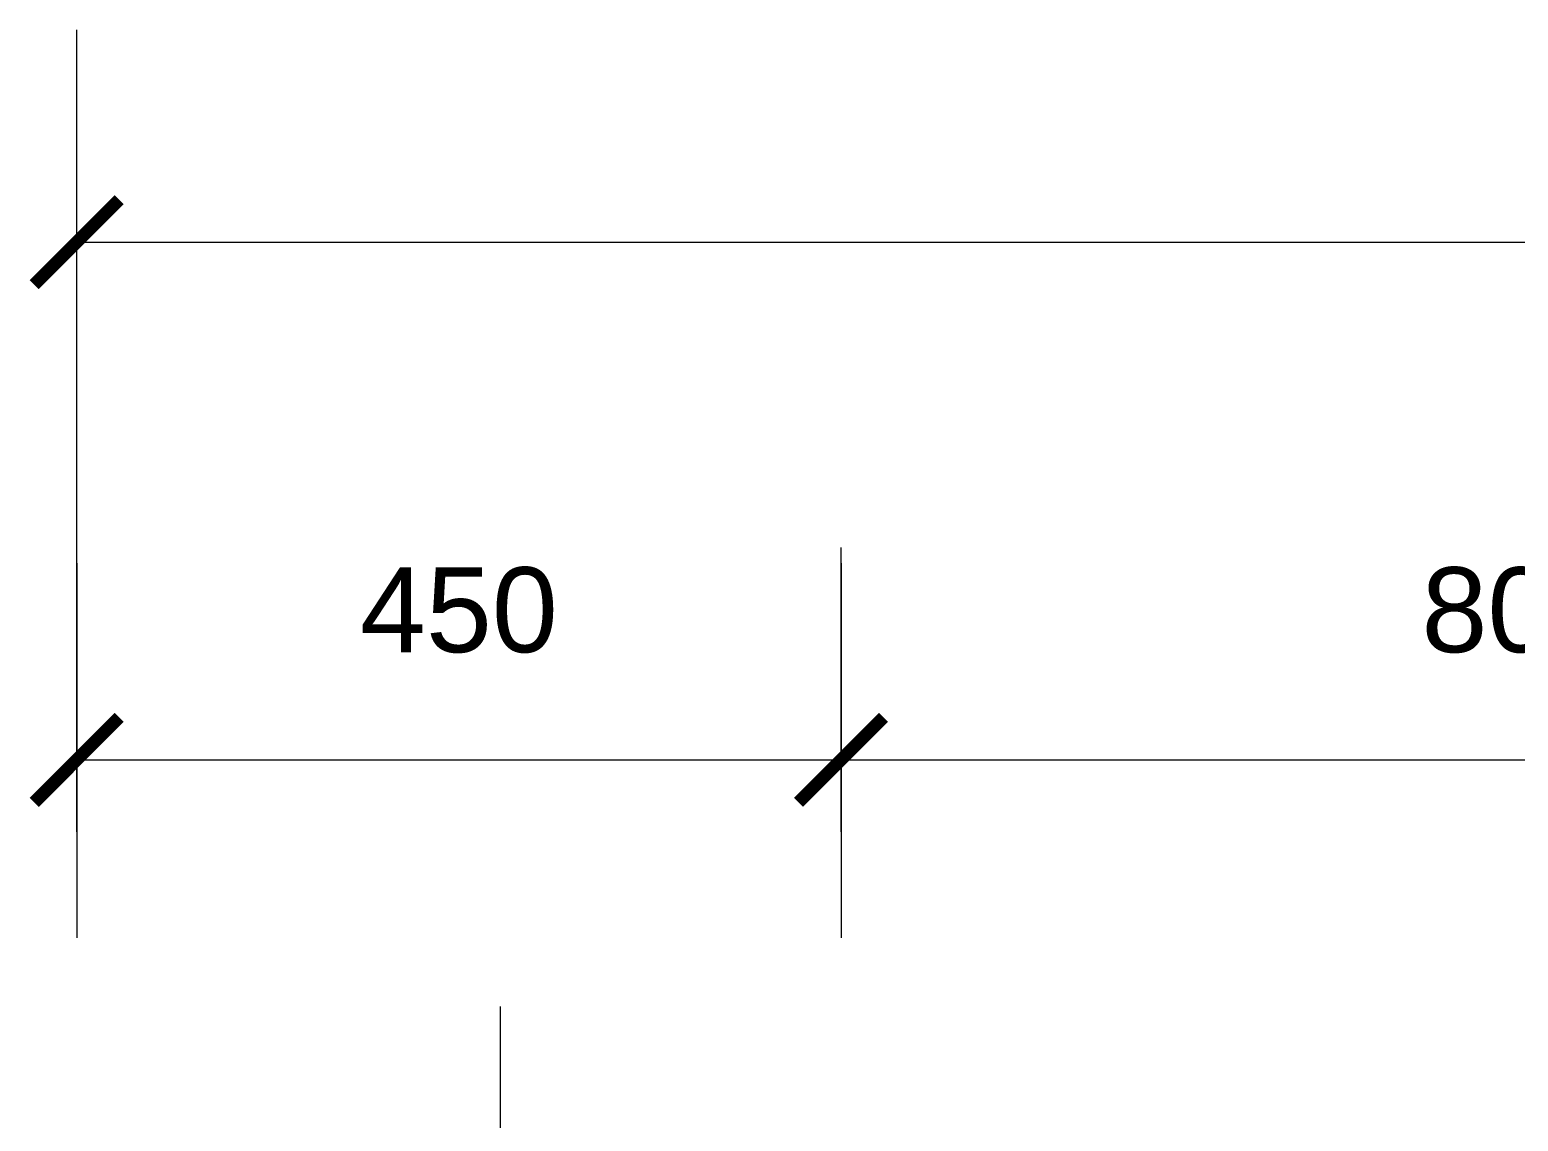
# Model space of a CAD drawing. Header units: centimetres. Extents: x 8510 to 15034, y -974 to 2536.
# Drawn here: x 9213 to 10089, y 1894 to 2536 of the extents above; entities that cross this region are included whole.
import ezdxf

# ---------------------------------------------------------------- set-up
doc = ezdxf.new("R2010")
doc.units = ezdxf.units.CM
doc.header["$PDMODE"] = 35
doc.header["$PDSIZE"] = -2
for name, color, linetype in [('AXIS', 3, 'Continuous'), ('楼梯', 6, 'Continuous'), ('轴线', 1, 'Continuous')]:
    doc.layers.add(name, color=color, linetype=linetype)
doc.layers.add('家具', color=6, linetype='Continuous', lineweight=9)
doc.styles.get("Standard").update_dxf_attribs({"font": 'arial.ttf'})
doc.dimstyles.new('副本A3', dxfattribs={"dimscale": 100, "dimtxt": 2.5, "dimasz": 2.5, "dimexe": 1.25, "dimexo": 0.625, "dimtad": 1, "dimdec": 0, "dimtxsty": 'Standard', "dimblk": 'ARCHTICK', "dimcen": 2.5, "dimclrd": 2, "dimclre": 2, "dimclrt": 3, "dimadec": 0, "dimazin": 0, "dimtfac": 1, "dimtdec": 0, "dimtmove": 2, "dimatfit": 3, "dimldrblk": 'DOT', "dimfxl": 1, "dimarcsym": 0})

# ---------------------------------------------------------------- blocks, each defined once
blk = doc.blocks.new('_ArchTick')
at = {"color": 0, "linetype": 'ByBlock', "const_width": 0.15}
blk.add_lwpolyline([(-0.5, -0.5), (0.5, 0.5)], dxfattribs=at)
blk = doc.blocks.new('*D107')
at = {"layer": 'Defpoints', "color": 0, "transparency": 16777216}
for p in [(14240.58, 2411.48), (9240.58, 2099.16), (14240.58, 2001.99)]:
    blk.add_point(p, dxfattribs=at)
at = {"layer": '家具', "color": 0, "lineweight": -2, "transparency": 16777216}
for p, q in [((9240.58, 2161.66), (9240.58, 2536.48)), ((14240.58, 2064.49), (14240.58, 2536.48)), ((9240.58, 2411.48), (14240.58, 2411.48))]:
    blk.add_line(p, q, dxfattribs=at)
at = {"layer": '家具', "color": 0, "lineweight": -2, "transparency": 16777216, "xscale": 50, "yscale": 50, "zscale": 50, "rotation": 180}
blk.add_blockref('_ArchTick', (9240.58, 2411.48), dxfattribs=at)
at = {"layer": '家具', "color": 0, "lineweight": -2, "transparency": 16777216, "xscale": 50, "yscale": 50, "zscale": 50}
blk.add_blockref('_ArchTick', (14240.58, 2411.48), dxfattribs=at)
at = {"layer": '家具', "color": 0, "transparency": 16777216, "insert": (11740.58, 2499.51), "char_height": 50, "attachment_point": 5}
blk.add_mtext('5000', dxfattribs=at)
blk = doc.blocks.new('_Dot')
at = {"color": 0, "linetype": 'ByBlock', "lineweight": -2}
blk.add_line((-0.5, 0), (-1, 0), dxfattribs=at)
at = {"color": 0, "linetype": 'ByBlock', "const_width": 0.5}
blk.add_lwpolyline([(-0.25, 0, 1), (0.25, 0, 1)], format="xyb", close=True, dxfattribs=at)
blk = doc.blocks.new('*D101')
at = {"layer": 'Defpoints', "color": 0, "transparency": 16777216}
for p in [(10490.58, 2106.73), (9690.58, 2001.99), (10490.58, 2001.99)]:
    blk.add_point(p, dxfattribs=at)
at = {"layer": '轴线', "color": 0, "lineweight": -2, "transparency": 16777216}
for p, q in [((9690.58, 2064.49), (9690.58, 2231.73)), ((10490.58, 2064.49), (10490.58, 2231.73)), ((9690.58, 2106.73), (10490.58, 2106.73))]:
    blk.add_line(p, q, dxfattribs=at)
at = {"layer": '轴线', "color": 0, "lineweight": -2, "transparency": 16777216, "xscale": 50, "yscale": 50, "zscale": 50, "rotation": 180}
blk.add_blockref('_ArchTick', (9690.58, 2106.73), dxfattribs=at)
at = {"layer": '轴线', "color": 0, "lineweight": -2, "transparency": 16777216, "xscale": 50, "yscale": 50, "zscale": 50}
blk.add_blockref('_ArchTick', (10490.58, 2106.73), dxfattribs=at)
at = {"layer": '轴线', "color": 0, "transparency": 16777216, "insert": (10090.58, 2194.76), "char_height": 50, "attachment_point": 5}
blk.add_mtext('800', dxfattribs=at)
blk = doc.blocks.new('*D100')
at = {"layer": 'Defpoints', "color": 0, "transparency": 16777216}
for p in [(9690.58, 2106.73), (9240.58, 2001.99), (9690.58, 2001.99)]:
    blk.add_point(p, dxfattribs=at)
at = {"layer": '轴线', "color": 0, "lineweight": -2, "transparency": 16777216}
for p, q in [((9240.58, 2064.49), (9240.58, 2231.73)), ((9690.58, 2064.49), (9690.58, 2231.73)), ((9240.58, 2106.73), (9690.58, 2106.73))]:
    blk.add_line(p, q, dxfattribs=at)
at = {"layer": '轴线', "color": 0, "lineweight": -2, "transparency": 16777216, "xscale": 50, "yscale": 50, "zscale": 50, "rotation": 180}
blk.add_blockref('_ArchTick', (9240.58, 2106.73), dxfattribs=at)
at = {"layer": '轴线', "color": 0, "lineweight": -2, "transparency": 16777216, "xscale": 50, "yscale": 50, "zscale": 50}
blk.add_blockref('_ArchTick', (9690.58, 2106.73), dxfattribs=at)
at = {"layer": '轴线', "color": 0, "transparency": 16777216, "insert": (9465.58, 2194.76), "char_height": 50, "attachment_point": 5}
blk.add_mtext('450', dxfattribs=at)

msp = doc.modelspace()

# ---------------------------------------------------------------- linework, layer by layer
at = {"layer": 'AXIS', "color": 7}
for p, q in [((9240.58, 2222.52), (9240.58, 2001.99)), ((9690.58, 2222.52), (9690.58, 2001.99))]:
    msp.add_line(p, q, dxfattribs=at)

# ---------------------------------------------------------------- dimensions: what is measured, and where the dimension line sits
at = {"layer": '家具', "color": 7}
dim = msp.add_linear_dim(base=(14240.58, 2411.48), p1=(9240.58, 2099.16), p2=(14240.58, 2001.99), dimstyle='副本A3', override={"dimscale": 0, "dimtxt": 5, "dimasz": 5, "dimexe": 12.5, "dimexo": 6.25, "dimgap": 6.25, "dimcen": 25, "dimclrd": 0, "dimclre": 0, "dimclrt": 0}, dxfattribs=at)
dim.commit()
dim.dimension.update_dxf_attribs({"geometry": '*D107', "text_midpoint": (11740.58, 2499.51)})
at = {"layer": '轴线', "color": 7}
for base, p1, p2, picture, middle in [((9690.58, 2106.73), (9240.58, 2001.99), (9690.58, 2001.99), '*D100', (9465.58, 2194.76)), ((10490.58, 2106.73), (9690.58, 2001.99), (10490.58, 2001.99), '*D101', (10090.58, 2194.76))]:
    dim = msp.add_linear_dim(base=base, p1=p1, p2=p2, dimstyle='副本A3', override={"dimscale": 0, "dimtxt": 5, "dimasz": 5, "dimexe": 12.5, "dimexo": 6.25, "dimgap": 6.25, "dimcen": 25, "dimclrd": 0, "dimclre": 0, "dimclrt": 0}, dxfattribs=at)
    dim.commit()
    dim.dimension.update_dxf_attribs({"geometry": picture, "text_midpoint": middle})

# ---------------------------------------------------------------- leaders
at = {"layer": '楼梯', "color": 7}
msp.add_leader([(9490.08, 1561.63), (9490.08, 1684.22), (9621.08, 1684.22)], dimstyle='副本A3', override={"dimasz": 4, "dimtad": 0}, dxfattribs=at)

doc.saveas('drawing.dxf')
